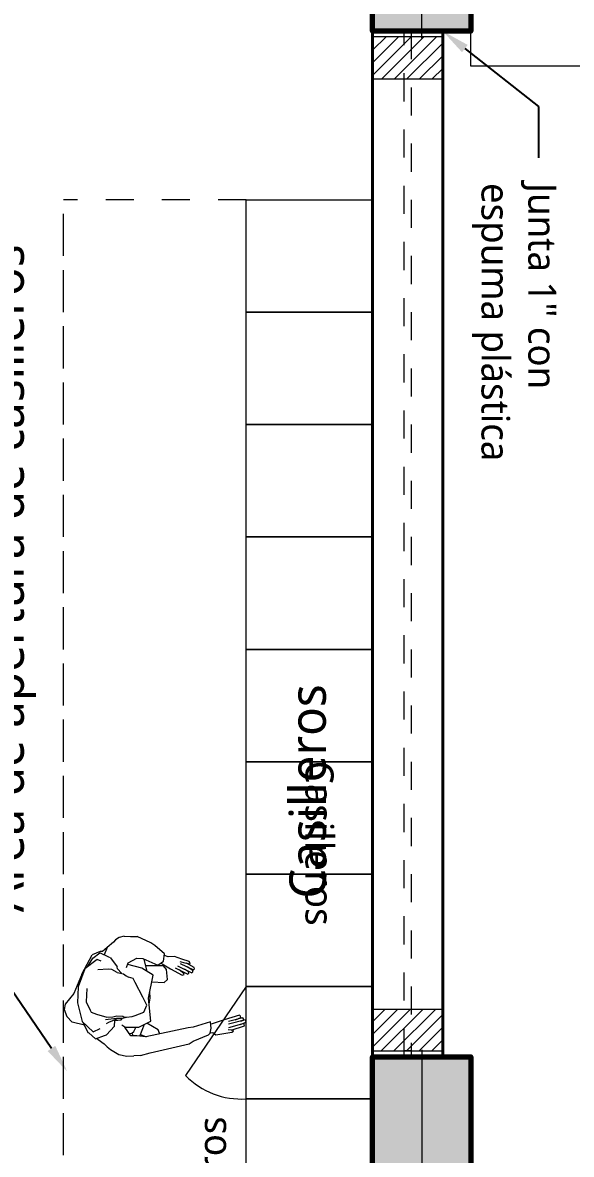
# Model space of a CAD drawing. Header units: millimetres. Extents: x 1 to 121, y 0 to 90.
# Drawn here: x 95.928 to 97.882, y 41.716 to 45.743 of the extents above; entities that cross this region are included whole.
import ezdxf
from ezdxf import colors
from ezdxf.entities.mleader import LeaderData, LeaderLine
from ezdxf.math import Vec2, Vec3

# ---------------------------------------------------------------- set-up
doc = ezdxf.new("R2010")
doc.units = ezdxf.units.MM
doc.linetypes.add('DASHED2', pattern=[0.375, 0.25, -0.125])
for name, color, linetype, lineweight in [('COLUMNAS 50', 32, 'Continuous', 70), ('COLUMNETASSS', 211, 'Continuous', 20), ('Equipamiento SR', 23, 'Continuous', 0), ('GRAFO 0 BLANCO', 7, 'Continuous', 0), ('GRAFO01', 7, 'Continuous', 0), ('hatch COLUMNETAS', 251, 'Continuous', 0), ('Letras El', 9, 'Continuous', 5), ('letras sr', 7, 'Continuous', 5), ('muro bajo', 191, 'Continuous', 40), ('PERSONAS', 8, 'Continuous', 0), ('Structural - Bearing_Pen_No__20', 1, 'Continuous', 0), ('Vanos', 140, 'Continuous', 5)]:
    doc.layers.add(name, color=color, linetype=linetype, lineweight=lineweight)
doc.layers.add('Mobiliario', color=7, linetype='Continuous', lineweight=0, true_color=0x7f7f7f)
doc.styles.add('Generales', font='trebuc.ttf', dxfattribs={"height": 0.1})
pattern_1 = [(225, (-52.554094, 179.737605), (0.0224506403, -0.0224506403), [])]
pattern_2 = [(225, (-52.554094, 179.737605), (0.0224506403, -0.0224506403), [])]

# ---------------------------------------------------------------- blocks, each defined once
blk = doc.blocks.new('A$C0F2E3FFB')
at = {"layer": 'PERSONAS'}
for p, q in [((0.3356, 0.7182), (0.3307, 0.7165)), ((0.3307, 0.7165), (0.3485, 0.6496)), ((0.3405, 0.7189), (0.3356, 0.7182)), ((0.349, 0.6961), (0.3405, 0.7189)), ((0.3161, 0.6969), (0.312, 0.6932)), ((0.312, 0.6932), (0.3311, 0.6321)), ((0.321, 0.6986), (0.3161, 0.6969)), ((0.3306, 0.6777), (0.321, 0.6986)), ((0.3264, 0.709), (0.3224, 0.7063)), ((0.3224, 0.7063), (0.3379, 0.6502)), ((0.3322, 0.7087), (0.3264, 0.709)), ((0.3355, 0.6978), (0.3322, 0.7087)), ((0.3498, 0.7116), (0.3459, 0.7099)), ((0.3459, 0.7099), (0.3621, 0.6499)), ((0.3547, 0.7123), (0.3498, 0.7116)), ((0.3714, 0.6601), (0.3547, 0.7123)), ((0.3311, 0.6321), (0.3429, 0.5966)), ((0.3717, 0.6668), (0.3708, 0.6485)), ((0.3758, 0.6695), (0.3717, 0.6668)), ((0.3802, 0.6625), (0.3758, 0.6695)), ((0.3844, 0.6313), (0.3802, 0.6625)), ((0.3895, 0.599), (0.3844, 0.6313)), ((0.3429, 0.5966), (0.3461, 0.5848)), ((0.3461, 0.5848), (0.3482, 0.5792)), ((0.3812, 0.5878), (0.3895, 0.599)), ((0.3824, 0.5778), (0.3812, 0.5878)), ((0.3642, 0.5806), (0.339, 0.5783)), ((0.339, 0.5783), (0.3603, 0.5098)), ((0.3837, 0.5776), (0.3642, 0.5806)), ((0.39, 0.5699), (0.3837, 0.5776)), ((0.4149, 0.5094), (0.39, 0.5699)), ((0.0999, 0.4938), (0.0907, 0.4652)), ((0.1039, 0.4965), (0.0999, 0.4938)), ((0.1098, 0.4982), (0.1039, 0.4965)), ((0.1058, 0.477), (0.1098, 0.4982)), ((0.1242, 0.5139), (0.1071, 0.4828)), ((0.1078, 0.4585), (0.1337, 0.5105)), ((0.1179, 0.4483), (0.1451, 0.505)), ((0.1356, 0.5085), (0.1214, 0.4858)), ((0.1291, 0.5146), (0.1242, 0.5139)), ((0.1337, 0.5105), (0.1291, 0.5146)), ((0.1414, 0.5091), (0.1356, 0.5085)), ((0.1464, 0.4924), (0.1405, 0.4917)), ((0.1451, 0.505), (0.1414, 0.5091)), ((0.15, 0.4883), (0.1464, 0.4924)), ((0.3603, 0.5098), (0.3622, 0.4901)), ((0.4263, 0.4942), (0.4149, 0.5094)), ((0.4614, 0.3392), (0.4263, 0.4942)), ((0.0907, 0.4652), (0.0804, 0.4366)), ((0.0999, 0.457), (0.1058, 0.477)), ((0.1252, 0.4392), (0.15, 0.4883)), ((0.129, 0.4196), (0.1547, 0.4667)), ((0.1405, 0.4917), (0.1309, 0.4755)), ((0.1473, 0.4729), (0.133, 0.4545)), ((0.1522, 0.4736), (0.1473, 0.4729)), ((0.1547, 0.4667), (0.1522, 0.4736)), ((0.3622, 0.4901), (0.3984, 0.3221)), ((0.0811, 0.4114), (0.0767, 0.396)), ((0.0804, 0.4366), (0.0811, 0.4114)), ((0.1131, 0.3932), (0.129, 0.4196)), ((0.1321, 0.4039), (0.1179, 0.392)), ((0.1321, 0.4039), (0.1179, 0.392)), ((0.1711, 0.4086), (0.1321, 0.4039)), ((0.1711, 0.4086), (0.1321, 0.4039)), ((0.183, 0.3945), (0.1711, 0.4086)), ((0.183, 0.3945), (0.1711, 0.4086)), ((0.0703, 0.3968), (0.0366, 0.3577)), ((0.0985, 0.393), (0.0703, 0.3968)), ((0.0884, 0.3102), (0.114, 0.3706)), ((0.114, 0.3706), (0.0985, 0.393)), ((0.1062, 0.3818), (0.111, 0.3895)), ((0.111, 0.3895), (0.1131, 0.3932)), ((0.1179, 0.392), (0.1179, 0.3223)), ((0.1179, 0.392), (0.1179, 0.3223)), ((0.1805, 0.3461), (0.183, 0.3945)), ((0.1805, 0.3461), (0.183, 0.3945)), ((0.3709, 0.3711), (0.3436, 0.3271)), ((0.3877, 0.378), (0.3709, 0.3711)), ((0.3865, 0.3775), (0.3709, 0.3711)), ((0.0262, 0.3419), (0.0012, 0.2881)), ((0.0366, 0.3577), (0.0262, 0.3419)), ((0.1396, 0.3274), (0.0906, 0.3159)), ((0.1396, 0.3274), (0.1179, 0.3223)), ((0.1545, 0.3513), (0.127, 0.3072)), ((0.2448, 0.333), (0.1545, 0.3513)), ((0.2451, 0.3398), (0.2188, 0.3383)), ((0.2726, 0.3267), (0.2407, 0.3109)), ((0.3364, 0.3418), (0.2448, 0.333)), ((0.2691, 0.3357), (0.2451, 0.3398)), ((0.301, 0.3146), (0.2726, 0.3267)), ((0.3138, 0.28), (0.301, 0.3146)), ((0.3592, 0.2951), (0.3364, 0.3418)), ((0.3952, 0.299), (0.3485, 0.317)), ((0.3891, 0.3014), (0.3979, 0.3244)), ((0.3984, 0.3221), (0.3937, 0.2875)), ((0.4718, 0.3019), (0.4614, 0.3392)), ((0.0016, 0.2633), (0.0012, 0.2881)), ((0.0872, 0.2869), (0.0884, 0.3102)), ((0.1048, 0.2531), (0.0872, 0.2869)), ((0.127, 0.3072), (0.1125, 0.2507)), ((0.1679, 0.273), (0.1621, 0.2539)), ((0.1828, 0.28), (0.1679, 0.273)), ((0.2407, 0.3109), (0.1828, 0.28)), ((0.318, 0.2681), (0.3138, 0.28)), ((0.3599, 0.2394), (0.3592, 0.2951)), ((0.3775, 0.2747), (0.3614, 0.2824)), ((0.3775, 0.2747), (0.3614, 0.2824)), ((0.3839, 0.2676), (0.3775, 0.2747)), ((0.3839, 0.2676), (0.3938, 0.2719)), ((0.3937, 0.2875), (0.3943, 0.2632)), ((0.3937, 0.2875), (0.3937, 0.2875)), ((0.3937, 0.2875), (0.3937, 0.2875)), ((0.4718, 0.3019), (0.4726, 0.2756)), ((0.4748, 0.2479), (0.4726, 0.2756)), ((0, 0.2365), (0.0015, 0.2623)), ((0, 0.2365), (0.0054, 0.2166)), ((0.1239, 0.2462), (0.1048, 0.2531)), ((0.1288, 0.2101), (0.1469, 0.2267)), ((0.1433, 0.2093), (0.1484, 0.2343)), ((0.1484, 0.2343), (0.157, 0.2445)), ((0.157, 0.2445), (0.1621, 0.2539)), ((0.3148, 0.2072), (0.3161, 0.2314)), ((0.3161, 0.2314), (0.3192, 0.2361)), ((0.3197, 0.2457), (0.318, 0.2681)), ((0.3192, 0.2361), (0.3197, 0.2457)), ((0.3238, 0.23), (0.3197, 0.2457)), ((0.3303, 0.2248), (0.3238, 0.23)), ((0.3245, 0.2067), (0.3238, 0.23)), ((0.3328, 0.1995), (0.3303, 0.2248)), ((0.3599, 0.2394), (0.3518, 0.2276)), ((0.3943, 0.2632), (0.3599, 0.2394)), ((0.3843, 0.2559), (0.3839, 0.2676)), ((0.4675, 0.2157), (0.4748, 0.2479)), ((0.0054, 0.2166), (0.0145, 0.2028)), ((0.0145, 0.2028), (0.0242, 0.1942)), ((0.0242, 0.1942), (0.0442, 0.1695)), ((0.0857, 0.1833), (0.0824, 0.1757)), ((0.0857, 0.1833), (0.1209, 0.2085)), ((0.1288, 0.2101), (0.1209, 0.2085)), ((0.1315, 0.1877), (0.1307, 0.1731)), ((0.1433, 0.2093), (0.1315, 0.1877)), ((0.3189, 0.1924), (0.3148, 0.2072)), ((0.3205, 0.1681), (0.3189, 0.1924)), ((0.3404, 0.1768), (0.3242, 0.2147)), ((0.33, 0.1628), (0.3245, 0.2067)), ((0.3561, 0.1983), (0.3328, 0.1995)), ((0.3903, 0.1674), (0.3561, 0.1983)), ((0.4382, 0.169), (0.4482, 0.1828)), ((0.4482, 0.1828), (0.4675, 0.2157)), ((0.0442, 0.1695), (0.0607, 0.1516)), ((0.0442, 0.1695), (0.0742, 0.1582)), ((0.0607, 0.1516), (0.0602, 0.1419)), ((0.0602, 0.1419), (0.0741, 0.1101)), ((0.0824, 0.1757), (0.066, 0.1406)), ((0.0868, 0.1124), (0.066, 0.1406)), ((0.0983, 0.1457), (0.0926, 0.1296)), ((0.1307, 0.1731), (0.1334, 0.1323)), ((0.3087, 0.128), (0.3205, 0.1681)), ((0.3447, 0.1668), (0.3404, 0.1768)), ((0.3779, 0.1147), (0.3647, 0.1416)), ((0.3928, 0.1595), (0.3903, 0.1674)), ((0.4055, 0.1229), (0.3928, 0.1595)), ((0.4089, 0.1334), (0.4258, 0.1578)), ((0.4258, 0.1578), (0.4382, 0.169)), ((0.1477, 0.0704), (0.0741, 0.1101)), ((0.1206, 0.0912), (0.0868, 0.1124)), ((0.0926, 0.1296), (0.1288, 0.0811)), ((0.26, 0.0859), (0.2928, 0.1017)), ((0.2928, 0.1017), (0.2999, 0.1061)), ((0.2999, 0.1061), (0.3087, 0.128)), ((0.3368, 0.0703), (0.3779, 0.1147)), ((0.3398, 0.073), (0.3806, 0.0937)), ((0.3806, 0.0937), (0.3818, 0.097)), ((0.3818, 0.097), (0.4055, 0.1229)), ((0.4037, 0.1269), (0.4089, 0.1334)), ((0.1288, 0.0811), (0.2002, 0.0551)), ((0.1477, 0.0704), (0.2264, 0.0372)), ((0.1974, 0.0562), (0.1477, 0.0704)), ((0.2002, 0.0551), (0.2631, 0.0518)), ((0.2068, 0.0887), (0.26, 0.0859)), ((0.2631, 0.0518), (0.3368, 0.0703)), ((0.3525, 0.0795), (0.3396, 0.0313)), ((0.2264, 0.0372), (0.2683, 0.003)), ((0.2683, 0.003), (0.2895, 0)), ((0.2895, 0), (0.3172, 0.0102)), ((0.3172, 0.0102), (0.3396, 0.0313))]:
    blk.add_line(p, q, dxfattribs=at)
blk = doc.blocks.new('Columna 1.10 x0.30')
at = {"true_color": 0xc7c8ca}
h = blk.add_hatch(color=9, dxfattribs=at)
h.dxf.hatch_style = 1
h.paths.add_polyline_path([(-234.8493, 113.8066), (-235.9493, 113.8066), (-235.9493, 113.4566), (-234.8493, 113.4566)])
h.paths.add_polyline_path([(-235.3906, 113.6316, -1), (-235.408, 113.6316, -1)], flags=16)
at = {"layer": 'COLUMNAS 50', "color": 1, "linetype": 'Continuous', "lineweight": 5}
for p, q in [((-235.3993, 113.8732), (-235.3993, 113.6932)), ((-235.9743, 113.6316), (-235.4443, 113.6316)), ((-234.8243, 113.6316), (-235.3543, 113.6316)), ((-235.3993, 113.5616), (-235.3993, 113.3816))]:
    blk.add_line(p, q, dxfattribs=at)
at = {"layer": 'COLUMNAS 50', "linetype": 'Continuous'}
blk.add_lwpolyline([(-235.9493, 113.4566), (-234.8493, 113.4566), (-234.8493, 113.8066), (-235.9493, 113.8066)], close=True, dxfattribs=at)
at = {"layer": 'COLUMNAS 50', "color": 1, "linetype": 'Continuous', "lineweight": 5}
blk.add_circle((-235.3993, 113.6316), 0.00871, dxfattribs=at)
blk.add_point((-235.3993, 113.6316), dxfattribs=at)
blk = doc.blocks.new('A$C7C4655C2')
at = {"true_color": 0x939598}
h = blk.add_hatch(color=252, dxfattribs=at)
h.dxf.hatch_style = 1
h.paths.add_polyline_path([(1.9, 0.45), (1.9, 0.025), (2.25, 0.025), (2.25, 1.125), (1.9, 1.125), (1.9, 0.7), (0, 0.7), (0, 0.45)])
edge = h.paths.add_edge_path(flags=16)
edge.add_arc((2.075, 0.575), 0.00871, 0, 360)
at = {"layer": 'COLUMNAS 50', "linetype": 'Continuous'}
for p, q in [((1.9, 0.7), (1.9, 1.125)), ((1.9, 0.025), (1.9, 0.45))]:
    blk.add_line(p, q, dxfattribs=at)
blk.add_lwpolyline([(0, 0.7), (1.9, 0.7), (1.9, 1.125), (2.25, 1.125), (2.25, 0.025), (1.9, 0.025), (1.9, 0.45), (0, 0.45)], close=True, dxfattribs=at)
at = {"layer": 'Structural - Bearing_Pen_No__20', "linetype": 'Continuous'}
for p, q in [((2.075, 1.15), (2.075, 0.62)), ((1.825, 0.575), (2.005, 0.575)), ((2.145, 0.575), (2.325, 0.575)), ((2.075, 0), (2.075, 0.53))]:
    blk.add_line(p, q, dxfattribs=at)
blk.add_circle((2.075, 0.575), 0.00871, dxfattribs=at)
blk.add_point((2.075, 0.575), dxfattribs=at)

msp = doc.modelspace()

# ---------------------------------------------------------------- hatches: boundary and pattern name
at = {"layer": 'GRAFO 0 BLANCO'}
h = msp.add_hatch(dxfattribs=at)
h.set_pattern_fill('ANSI31', color=256, scale=0.01, angle=180)
h.set_pattern_definition(pattern_1)
h.paths.add_polyline_path([(97.4241, 45.6928), (97.1741, 45.6928), (97.1741, 45.5428), (97.4241, 45.5428)])
h = msp.add_hatch(dxfattribs=at)
h.set_pattern_fill('ANSI31', color=256, scale=0.01, angle=180)
h.set_pattern_definition(pattern_1)
h.paths.add_polyline_path([(97.4241, 42.0827), (97.1741, 42.0827), (97.1741, 42.2327), (97.4241, 42.2327)])
at = {"layer": 'hatch COLUMNETAS'}
h = msp.add_hatch(dxfattribs=at)
h.set_pattern_fill('ANSI31', color=256, scale=0.01, angle=180)
h.set_pattern_definition(pattern_2)
h.paths.add_polyline_path([(97.4241, 45.6928), (97.1741, 45.6928), (97.1741, 45.5428), (97.4241, 45.5428)])
h = msp.add_hatch(dxfattribs=at)
h.set_pattern_fill('ANSI31', color=256, scale=0.01, angle=180)
h.set_pattern_definition(pattern_2)
h.paths.add_polyline_path([(97.4241, 42.0827), (97.1741, 42.0827), (97.1741, 42.2327), (97.4241, 42.2327)])

# ---------------------------------------------------------------- linework, layer by layer
at = {"layer": 'COLUMNETASSS'}
for points in [[(97.4241, 45.6928), (97.1741, 45.6928), (97.1741, 45.5428), (97.4241, 45.5428)], [(97.4241, 45.6928), (97.1741, 45.6928), (97.1741, 45.5428), (97.4241, 45.5428)], [(97.4241, 42.0827), (97.1741, 42.0827), (97.1741, 42.2327), (97.4241, 42.2327)], [(97.4241, 42.0827), (97.1741, 42.0827), (97.1741, 42.2327), (97.4241, 42.2327)]]:
    msp.add_lwpolyline(points, close=True, dxfattribs=at)
at = {"layer": 'Equipamiento SR'}
msp.add_line((96.7241, 42.3128), (96.5082, 41.9965), dxfattribs=at)
for points in [[(98.2241, 46.1378), (98.2241, 45.5878), (97.5241, 45.5878), (97.5241, 46.1378), (98.2241, 46.1378)], [(98.2241, 46.1378), (98.2241, 45.5878), (97.5241, 45.5878), (97.5241, 46.1378), (98.2241, 46.1378)], [(97.1741, 44.7128), (96.7241, 44.7128), (96.7241, 45.1128), (97.1741, 45.1128)], [(97.1741, 44.7128), (96.7241, 44.7128), (96.7241, 45.1128), (97.1741, 45.1128)], [(97.1741, 44.3128), (96.7241, 44.3128), (96.7241, 44.7128), (97.1741, 44.7128)], [(97.1741, 44.3128), (96.7241, 44.3128), (96.7241, 44.7128), (97.1741, 44.7128)], [(97.1741, 43.9128), (96.7241, 43.9128), (96.7241, 44.3128), (97.1741, 44.3128)], [(97.1741, 43.9128), (96.7241, 43.9128), (96.7241, 44.3128), (97.1741, 44.3128)], [(97.1741, 43.5128), (96.7241, 43.5128), (96.7241, 43.9128), (97.1741, 43.9128)], [(97.1741, 43.5128), (96.7241, 43.5128), (96.7241, 43.9128), (97.1741, 43.9128)], [(97.1741, 43.1128), (96.7241, 43.1128), (96.7241, 43.5128), (97.1741, 43.5128)], [(97.1741, 43.1128), (96.7241, 43.1128), (96.7241, 43.5128), (97.1741, 43.5128)], [(97.1741, 42.7128), (96.7241, 42.7128), (96.7241, 43.1128), (97.1741, 43.1128)], [(97.1741, 42.7128), (96.7241, 42.7128), (96.7241, 43.1128), (97.1741, 43.1128)], [(97.1741, 42.3128), (96.7241, 42.3128), (96.7241, 42.7128), (97.1741, 42.7128)], [(97.1741, 42.3128), (96.7241, 42.3128), (96.7241, 42.7128), (97.1741, 42.7128)], [(97.1741, 41.9128), (96.7241, 41.9128), (96.7241, 42.3128), (97.1741, 42.3128)], [(97.1741, 41.9128), (96.7241, 41.9128), (96.7241, 42.3128), (97.1741, 42.3128)], [(97.1741, 41.5128), (96.7241, 41.5128), (96.7241, 41.9128), (97.1741, 41.9128)], [(97.1741, 41.5128), (96.7241, 41.5128), (96.7241, 41.9128), (97.1741, 41.9128)]]:
    msp.add_lwpolyline(points, dxfattribs=at)
msp.add_lwpolyline([(96.7241, 42.3128), (96.5082, 41.9965, 0.21676), (96.7241, 41.9128, 1.172573)], format="xyb", dxfattribs=at)
msp.add_lwpolyline([(96.7241, 42.3128), (96.5082, 41.9965, 0.21676), (96.7241, 41.9128, 1.172573)], format="xyb", dxfattribs=at)
at = {"layer": 'GRAFO01', "color": 251, "linetype": 'DASHED2', "lineweight": 9, "ltscale": 0.4}
for p in [(96.7241, 45.1128), (96.0741, 41.1128), (96.0741, 40.9628), (96.7241, 45.1128)]:
    msp.add_line(p, (96.0741, 45.1128), dxfattribs=at)
at = {"layer": 'Mobiliario', "lineweight": 0}
msp.add_line((96.7241, 42.3128), (96.5082, 41.9965), dxfattribs=at)
at = {"layer": 'muro bajo', "linetype": 'Continuous'}
for p, q in [((97.1741, 45.7128), (97.1741, 42.0628)), ((97.1741, 45.7128), (97.1741, 42.0628)), ((97.4241, 42.0628), (97.4241, 45.7128)), ((97.4241, 42.0628), (97.4241, 45.7128))]:
    msp.add_line(p, q, dxfattribs=at)
at = {"layer": 'Vanos', "color": 7, "linetype": 'DASHED2', "ltscale": 0.3}
for p, q in [((97.2866, 42.0628), (97.2866, 45.7128)), ((97.3116, 45.7128), (97.3116, 42.0628))]:
    msp.add_line(p, q, dxfattribs=at)
at = {"layer": 'Vanos', "linetype": 'DASHED2', "ltscale": 0.3}
for p, q in [((97.2866, 42.0628), (97.2866, 45.7128)), ((97.3116, 45.7128), (97.3116, 42.0628))]:
    msp.add_line(p, q, dxfattribs=at)
at = {"layer": 'Vanos', "color": 7, "linetype": 'DASHED2'}
msp.add_line((97.3116, 42.0846), (97.2866, 42.0846), dxfattribs=at)
at = {"layer": 'Vanos', "linetype": 'DASHED2'}
msp.add_line((97.3116, 42.0846), (97.2866, 42.0846), dxfattribs=at)

# ---------------------------------------------------------------- block references
at = {"xscale": 0.9000000000000002, "yscale": 0.9000000000000002, "zscale": 0.9000000000000002, "rotation": 270}
msp.add_blockref('A$C0F2E3FFB', (96.0766, 42.4921), dxfattribs=at)
msp.add_blockref('A$C0F2E3FFB', (96.0766, 42.4921), dxfattribs=at)
at = {"layer": 'COLUMNAS 50', "xscale": -1, "rotation": 270}
msp.add_blockref('Columna 1.10 x0.30', (-16.2825, 276.9121), dxfattribs=at)
msp.add_blockref('Columna 1.10 x0.30', (-16.2825, 276.9121), dxfattribs=at)
at = {"layer": 'Vanos', "rotation": 180}
msp.add_blockref('A$C7C4655C2', (99.4241, 46.8378), dxfattribs=at)
msp.add_blockref('A$C7C4655C2', (99.4241, 46.8378), dxfattribs=at)

# ---------------------------------------------------------------- texts
at = {"layer": 'Letras El', "insert": (97.0354, 43.1166), "char_height": 0.115, "attachment_point": 1, "rotation": 270, "style": 'Generales'}
msp.add_mtext('{\\H0.86957x;Casilleros } ', dxfattribs=at)
at = {"layer": 'letras sr', "insert": (96.8779, 42.6253), "char_height": 0.115, "attachment_point": 1, "rotation": 90, "style": 'Generales'}
msp.add_mtext('{\\H1.13043x;Casilleros}', dxfattribs=at)

# ---------------------------------------------------------------- leaders
at = {"layer": 'Letras El'}
ml = msp.add_multileader_mtext('Standard', dxfattribs=at)
ml.set_content('Junta 1" con\\Pespuma plástica', color=256, style='Generales')
ml.set_leader_properties()
ml.build(insert=Vec2(0, 0))
ml.multileader.update_dxf_attribs({"text_right_attachment_type": 6, "dogleg_length": 0.36, "arrow_head_size": 0.1})
ctx = ml.context
ctx.base_point, ctx.char_height, ctx.arrow_head_size, ctx.landing_gap_size, ctx.plane_origin, ctx.plane_x_axis, ctx.plane_y_axis = Vec3(97.7647, 45.2625), 0.1, 0.1, 0.09, Vec3(97.6507, 45.7558), Vec3(0, -1), Vec3(1, 0)
ctx.right_attachment = 6
notes = []
notes.append((ctx, [(0, (1, 1, 0), (97.7647, 45.4451), (0, -1), 0.1826, [(0, [(97.4241, 45.7128)], 0, [])])]))
ctx.mtext.insert, ctx.mtext.text_direction, ctx.mtext.rotation, ctx.mtext.width, ctx.mtext.flow_direction = Vec3(97.8288, 45.1725), Vec3(0, -1), 4.712389, 1.469178, 5
at = {"layer": 'letras sr'}
ml = msp.add_multileader_mtext('Standard', dxfattribs=at)
ml.set_content('Área de apertura de casilleros', color=256, style='Generales')
ml.set_leader_properties()
ml.build(insert=Vec2(0, 0))
ml.multileader.update_dxf_attribs({"text_right_attachment_type": 6, "dogleg_length": 0.36, "arrow_head_size": 0.1})
ctx = ml.context
ctx.base_point, ctx.char_height, ctx.arrow_head_size, ctx.landing_gap_size, ctx.plane_origin, ctx.plane_x_axis, ctx.plane_y_axis = Vec3(95.8859, 42.4872), 0.13, 0.1, 0.09, Vec3(95.357, 41.9264), Vec3(0, 1), Vec3(-1, 0)
ctx.right_attachment = 6
notes.append((ctx, [(0, (1, 1, 0), (95.8859, 42.3046), (0, 1), 0.1826, [(0, [(96.0873, 42.0101)], 0, [])])]))
ctx.mtext.insert, ctx.mtext.text_direction, ctx.mtext.rotation, ctx.mtext.width, ctx.mtext.flow_direction = Vec3(95.8025, 42.5772), Vec3(0, 1), 1.570796, 2.978284, 5
ml = msp.add_multileader_mtext('Standard', dxfattribs=at)
ml.set_content('{\\H0.86957x;Proyección maceteros}', color=256, style='Generales')
ml.set_leader_properties()
ml.build(insert=Vec2(0, 0))
ml.multileader.update_dxf_attribs({"text_right_attachment_type": 6, "dogleg_length": 0.36, "arrow_head_size": 0.1})
ctx = ml.context
ctx.base_point, ctx.char_height, ctx.arrow_head_size, ctx.landing_gap_size, ctx.plane_origin, ctx.plane_x_axis, ctx.plane_y_axis = Vec3(96.6241, 40.4106), 0.115, 0.1, 0.09, Vec3(96.0465, 39.7111), Vec3(0, 1), Vec3(-1, 0)
ctx.right_attachment = 6
notes.append((ctx, [(0, (1, 1, 0), (96.6241, 40.228), (0, 1), 0.1826, [(0, [(96.8579, 40.1137)], 0, [])])]))
ctx.mtext.insert, ctx.mtext.text_direction, ctx.mtext.rotation, ctx.mtext.width, ctx.mtext.flow_direction = Vec3(96.5525, 40.5006), Vec3(0, 1), 1.570796, 1.750611, 5
for ctx, leaders in notes:
    for number, flags, end, landing, length, lines in leaders:
        leader = LeaderData()
        leader.index, (leader.has_last_leader_line, leader.has_dogleg_vector, leader.attachment_direction) = number, flags
        leader.last_leader_point, leader.dogleg_vector, leader.dogleg_length = Vec3(end), Vec3(landing), length
        for number, points, colour, breaks in lines:
            line = LeaderLine()
            line.index, line.vertices, line.color, line.breaks = number, Vec3.list(points), colors.encode_raw_color(colour), breaks
            leader.lines.append(line)
        ctx.leaders.append(leader)

doc.saveas('drawing.dxf')
